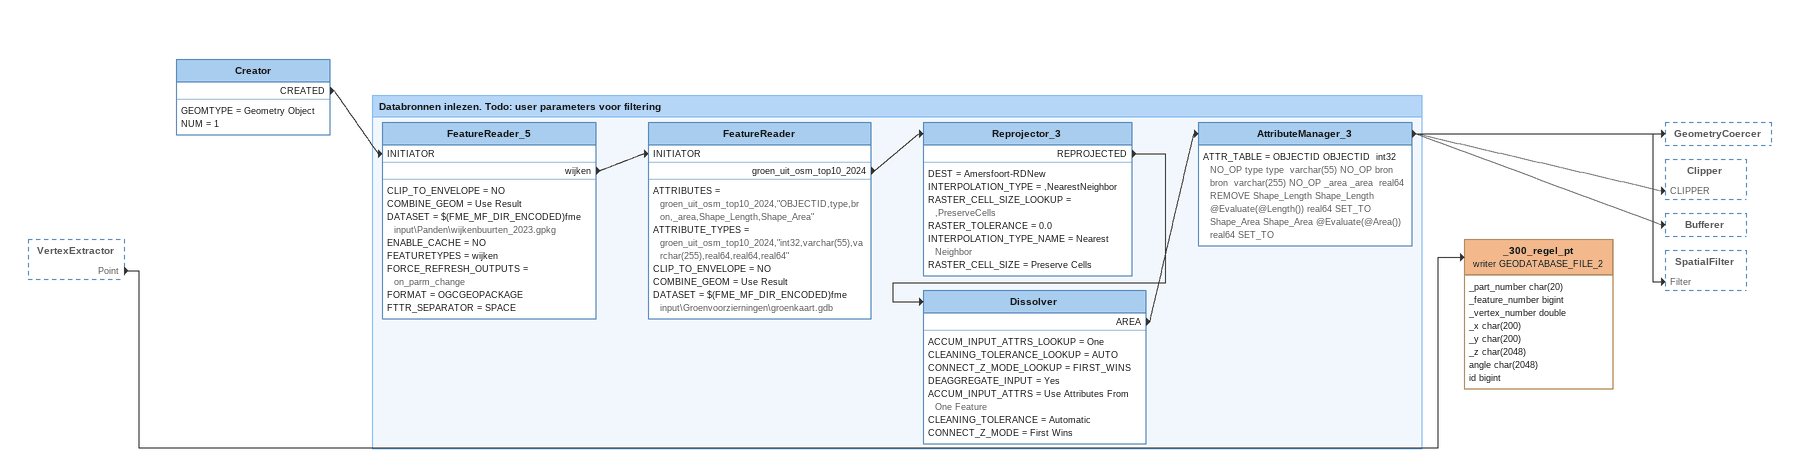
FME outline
VertexExtractor [outside]
    Point -> _300_regel_pt (writer GEODATABASE_FILE_2)
Creator
    GEOMTYPE = Geometry Object
    NUM = 1
    CREATED -> FeatureReader_5 [INITIATOR]
_300_regel_pt (writer GEODATABASE_FILE_2)
    attributes: _part_number char(20), _feature_number bigint, _vertex_number double, _x char(200), _y char(200), _z char(2048), angle char(2048), id bigint

Bookmark: Databronnen inlezen. Todo: user parameters voor filtering
FeatureReader_5
    CLIP_TO_ENVELOPE = NO
    COMBINE_GEOM = Use Result
    DATASET = $(FME_MF_DIR_ENCODED)fme input\Panden\wijkenbuurten_2023.gpkg
    ENABLE_CACHE = NO
    FEATURETYPES = wijken
    FORCE_REFRESH_OUTPUTS = on_parm_change
    FORMAT = OGCGEOPACKAGE
    FTTR_SEPARATOR = SPACE
    wijken -> FeatureReader [INITIATOR]
FeatureReader
    ATTRIBUTES = groen_uit_osm_top10_2024,"OBJECTID,type,bron,_area,Shape_Length,Shape_Area"
    ATTRIBUTE_TYPES = groen_uit_osm_top10_2024,"int32,varchar(55),varchar(255),real64,real64,real64"
    CLIP_TO_ENVELOPE = NO
    COMBINE_GEOM = Use Result
    DATASET = $(FME_MF_DIR_ENCODED)fme input\Groenvoorzierningen\groenkaart.gdb
    groen_uit_osm_top10_2024 -> Reprojector_3
Reprojector_3
    DEST = Amersfoort-RDNew
    INTERPOLATION_TYPE = ,NearestNeighbor
    RASTER_CELL_SIZE_LOOKUP = ,PreserveCells
    RASTER_TOLERANCE = 0.0
    INTERPOLATION_TYPE_NAME = Nearest Neighbor
    RASTER_CELL_SIZE = Preserve Cells
    REPROJECTED -> Dissolver
Dissolver
    ACCUM_INPUT_ATTRS_LOOKUP = One
    CLEANING_TOLERANCE_LOOKUP = AUTO
    CONNECT_Z_MODE_LOOKUP = FIRST_WINS
    DEAGGREGATE_INPUT = Yes
    ACCUM_INPUT_ATTRS = Use Attributes From One Feature
    CLEANING_TOLERANCE = Automatic
    CONNECT_Z_MODE = First Wins
    AREA -> AttributeManager_3
AttributeManager_3
    ATTR_TABLE = OBJECTID OBJECTID  int32 NO_OP type type  varchar(55) NO_OP bron bron  varchar(255) NO_OP _area _area  real64 REMOVE Shape_Length Shape_Length @Evaluate(@Length()) real64 SET_TO Shape_Area Shape_Area @Evaluate(@Area()) real64 SET_TO
    -> GeometryCoercer
    -> Clipper [CLIPPER]
    -> Bufferer
    -> SpatialFilter [Filter]
